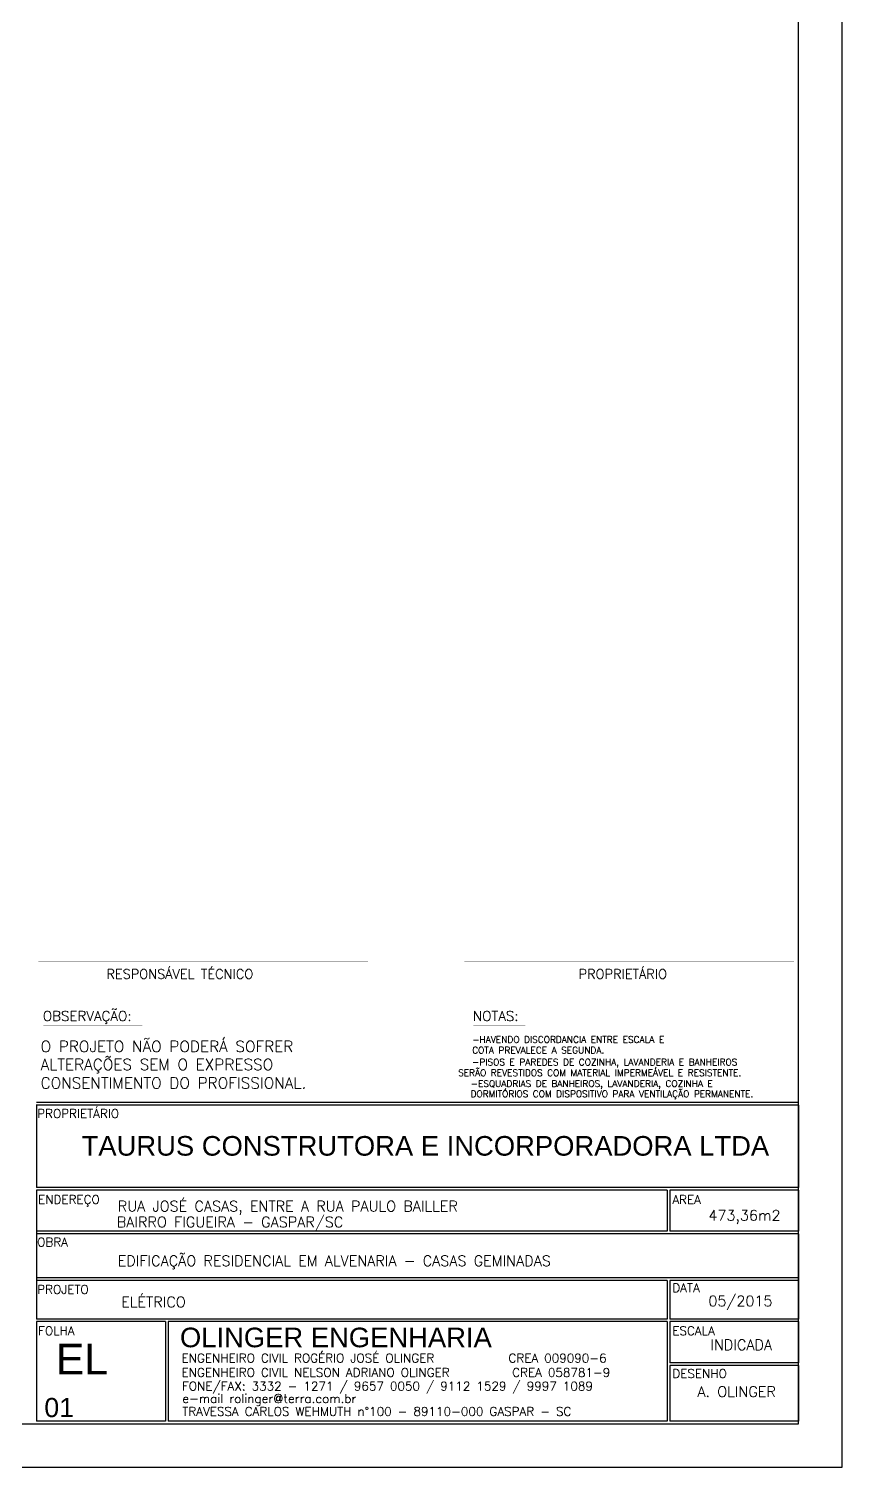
# Model space of a CAD drawing. Header units: metres. Extents: x 49 to 320, y -91 to 27.
# Drawn here: x 179.55 to 188.88, y -75.23 to -58.71 of the extents above; entities that cross this region are included whole.
import ezdxf

# ---------------------------------------------------------------- set-up
doc = ezdxf.new("R2010")
doc.units = ezdxf.units.M
doc.header["$LTSCALE"] = 0.2
for name, color, linetype in [('ARQ-___-___-LEG', 3, 'Continuous'), ('ARQ-FLH', 7, 'Continuous'), ('SOMENTE_TUBULACAO', 5, 'Continuous')]:
    doc.layers.add(name, color=color, linetype=linetype)
doc.styles.add('CL100', font='ROMANS.SHX', dxfattribs={"height": 125})
doc.styles.add('CL40', font='ROMANS.SHX', dxfattribs={"height": 50})
doc.styles.add('CL60', font='ROMANS.SHX', dxfattribs={"height": 75})
doc.styles.add('REGUA120', font='arial.ttf')
doc.styles.add('ROMANS', font='romans', dxfattribs={"height": 6})

# ---------------------------------------------------------------- blocks, each defined once
blk = doc.blocks.new('*U444', base_point=(1360, 78.9))
at = {"linetype": 'ByBlock'}
for start, end in [(16.0202, 16.0202), (337.4598, 9.7518)]:
    blk.add_arc((1206.8, 52.6), 155.5, start, end, dxfattribs=at)

msp = doc.modelspace()

# ---------------------------------------------------------------- linework, layer by layer
at = {"color": 15}
for p, q in [((188.883, -75.231), (188.883, -46.737)), ((141.615, -75.231), (188.883, -75.231))]:
    msp.add_line(p, q, dxfattribs=at)
at = {"color": 0}
for p, q in [((188.383, -74.731), (188.383, -47.237)), ((142.865, -74.731), (188.383, -74.731))]:
    msp.add_line(p, q, dxfattribs=at)
for p, q in [((188.383, -71.072), (179.631, -71.072)), ((188.383, -71.042), (179.633, -71.042)), ((179.633, -71.07), (179.633, -72.018)), ((188.383, -71.072), (188.383, -72.018)), ((188.383, -72.018), (179.633, -72.018)), ((179.633, -72.049), (179.633, -72.552)), ((186.873, -72.049), (179.633, -72.049)), ((186.873, -72.049), (186.873, -72.522)), ((186.903, -72.049), (186.903, -72.522)), ((188.383, -72.049), (186.903, -72.049)), ((188.383, -72.049), (188.383, -72.522)), ((186.873, -72.522), (179.633, -72.522)), ((179.633, -72.552), (179.633, -73.529)), ((186.873, -72.552), (179.633, -72.552)), ((188.383, -72.552), (186.873, -72.552)), ((188.383, -72.522), (186.903, -72.522)), ((188.383, -72.552), (188.383, -73.529)), ((188.383, -73.056), (179.633, -73.056)), ((186.873, -73.086), (179.633, -73.086)), ((186.873, -73.086), (186.873, -73.529)), ((188.383, -73.086), (186.903, -73.086)), ((186.903, -73.086), (186.903, -73.529)), ((186.873, -73.529), (179.633, -73.529)), ((181.114, -73.559), (179.633, -73.559)), ((179.633, -73.559), (179.633, -74.701)), ((181.114, -73.559), (181.114, -74.701)), ((181.144, -73.559), (181.144, -74.701)), ((186.873, -73.559), (181.144, -73.559)), ((186.873, -73.559), (186.873, -74.701)), ((188.383, -73.529), (186.903, -73.529)), ((188.383, -73.559), (186.903, -73.559)), ((186.903, -73.559), (186.903, -74.032)), ((188.383, -73.559), (188.383, -74.032)), ((188.383, -74.032), (186.903, -74.032)), ((186.903, -74.062), (186.903, -74.701)), ((188.383, -74.062), (186.903, -74.062)), ((188.383, -74.062), (188.383, -74.701)), ((181.114, -74.701), (179.633, -74.701)), ((186.873, -74.701), (181.144, -74.701)), ((188.383, -74.701), (186.903, -74.701))]:
    msp.add_line(p, q)
for points, const_width in [([(179.657, -69.426), (183.44, -69.426)], 0.00402), ([(188.33, -69.426), (184.547, -69.426)], 0.00402), ([(179.711, -70.163), (180.848, -70.163)], 0.00453), ([(184.649, -70.163), (185.244, -70.163)], 0.00453), ([(179.633, -71.042), (179.633, -74.701)], 0.001), ([(179.633, -71.042), (188.383, -71.042)], 0.001), ([(179.633, -71.072), (188.383, -71.072)], 0.001), ([(179.633, -72.018), (188.383, -72.018)], 0.001), ([(179.633, -72.522), (186.873, -72.522), (186.873, -72.049), (179.633, -72.049)], 0.001), ([(188.383, -72.049), (186.903, -72.049), (186.903, -72.522), (188.383, -72.522)], 0.001), ([(188.383, -72.552), (179.633, -72.552)], 0.001), ([(188.383, -73.056), (179.633, -73.056)], 0.001), ([(179.633, -73.086), (186.873, -73.086), (186.873, -73.529), (179.633, -73.529)], 0.001), ([(188.383, -73.529), (186.903, -73.529), (186.903, -73.086), (188.383, -73.086)], 0.001), ([(179.633, -73.559), (181.114, -73.559), (181.114, -74.701), (179.633, -74.701)], 0.001), ([(186.873, -74.701), (186.873, -73.559), (181.144, -73.559), (181.144, -74.701), (186.873, -74.701), (186.873, -74.13)], 0.001), ([(188.383, -74.032), (186.903, -74.032), (186.903, -73.559), (188.383, -73.559)], 0.001), ([(188.383, -74.062), (186.903, -74.062), (186.903, -74.701), (188.383, -74.701)], 0.001)]:
    msp.add_lwpolyline(points, dxfattribs=dict(const_width=const_width))
at = {"layer": 'ARQ-FLH', "const_width": 0.001}
msp.add_lwpolyline([(179.633, -74.701), (179.633, -74.731), (188.383, -74.731), (188.383, -74.701), (188.383, -69.426), (188.383, -60.381), (179.633, -60.381), (179.633, -71.042)], dxfattribs=at)

# ---------------------------------------------------------------- block references
at = {"layer": 'SOMENTE_TUBULACAO', "linetype": 'Continuous', "xscale": -0.01, "yscale": 0.01, "zscale": 0.01}
msp.add_blockref('*U444', (177.152, -65.894), dxfattribs=at)

# ---------------------------------------------------------------- texts
for s, height, style, p in [('RESPONSÁVEL TÉCNICO', 0.10862, 'CL60', (180.437, -69.622)), ('PROPRIETÁRIO', 0.10862, 'CL60', (185.857, -69.622)), ('OBSERVAÇÃO:', 0.11315, 'CL40', (179.707, -70.106)), ('NOTAS: ', 0.1131, 'CL40', (184.644, -70.106)), ('O PROJETO NÃO PODERÁ SOFRER', 0.12823, 'CL100', (179.681, -70.463)), ('-HAVENDO DISCORDANCIA ENTRE ESCALA E ', 0.07543, 'CL40', (184.636, -70.358)), ('ALTERAÇÕES SEM O EXPRESSO', 0.12823, 'CL100', (179.681, -70.671)), ('COTA PREVALECE A SEGUNDA.', 0.07543, 'CL40', (184.636, -70.48)), ('        SERÃO REVESTIDOS COM MATERIAL IMPERMEÁVEL E RESISTENTE. ', 0.07543, 'CL40', (184.025, -70.739)), ('-PISOS E PAREDES DE COZINHA, LAVANDERIA E BANHEIROS ', 0.07543, 'CL40', (184.634, -70.617)), ('CONSENTIMENTO DO PROFISSIONAL.', 0.12823, 'CL100', (179.681, -70.883)), ('-ESQUADRIAS DE BANHEIROS, LAVANDERIA, COZINHA E', 0.07543, 'CL40', (184.618, -70.864)), ('DORMITÓRIOS COM DISPOSITIVO PARA VENTILAÇÃO PERMANENTE.', 0.07543, 'CL40', (184.617, -70.982)), ('PROPRIETÁRIO', 0.10069, 'ROMANS', (179.642, -71.22)), ('ENDEREÇO', 0.1007, 'ROMANS', (179.653, -72.207)), ('RUA JOSÉ CASAS, ENTRE A RUA PAULO BAILLER ', 0.12083, 'ROMANS', (180.567, -72.294)), ('AREA', 0.1007, 'ROMANS', (186.933, -72.208)), ('BAIRRO FIGUEIRA - GASPAR/SC       ', 0.12083, 'ROMANS', (180.556, -72.475)), ('473,36m2', 0.1208, 'ROMANS', (187.347, -72.398)), ('OBRA', 0.1007, 'ROMANS', (179.642, -72.696)), ('EDIFICAÇÃO RESIDENCIAL EM ALVENARIA - CASAS GEMINADAS ', 0.12083, 'ROMANS', (180.567, -72.921)), ('PROJETO', 0.1007, 'ROMANS', (179.642, -73.239)), ('DATA', 0.1007, 'ROMANS', (186.933, -73.221)), ('ELÉTRICO', 0.1208, 'ROMANS', (180.607, -73.393)), ('05/2015', 0.1208, 'ROMANS', (187.347, -73.383)), ('FOLHA', 0.1007, 'ROMANS', (179.653, -73.715)), ('ESCALA', 0.1007, 'ROMANS', (186.933, -73.714)), ('INDICADA', 0.1208, 'ROMANS', (187.369, -73.886)), ('ENGENHEIRO CIVIL ROGÉRIO JOSÉ OLINGER        CREA 009090-6', 0.10069, 'ROMANS', (181.3, -74.028)), ('ENGENHEIRO CIVIL NELSON ADRIANO OLINGER      CREA 058781-9 ', 0.10069, 'ROMANS', (181.3, -74.193)), ('DESENHO', 0.1007, 'ROMANS', (186.933, -74.206)), ('FONE/FAX: 3332 - 1271 / 9657 0050 / 9112 1529 / 9997 1089', 0.10069, 'ROMANS', (181.305, -74.349)), ('A. OLINGER', 0.1208, 'ROMANS', (187.221, -74.423)), ('e-mail rolinger@terra.com.br', 0.10069, 'ROMANS', (181.308, -74.493)), ('TRAVESSA CARLOS WEHMUTH n°100 - 89110-000 GASPAR - SC', 0.10069, 'ROMANS', (181.308, -74.64))]:
    msp.add_text(s, height=height, dxfattribs=dict(style=style)).set_placement(p)
at = {"layer": 'ARQ-___-___-LEG', "color": 5, "style": 'REGUA120'}
for s, height, p in [('TAURUS CONSTRUTORA E INCORPORADORA LTDA', 0.225, (180.152, -71.653)), ('OLINGER ENGENHARIA', 0.225, (181.281, -73.853)), ('EL', 0.3516, (179.855, -74.165)), ('01', 0.2197, (179.724, -74.655))]:
    msp.add_text(s, height=height, dxfattribs=at).set_placement(p)

doc.saveas('drawing.dxf')
